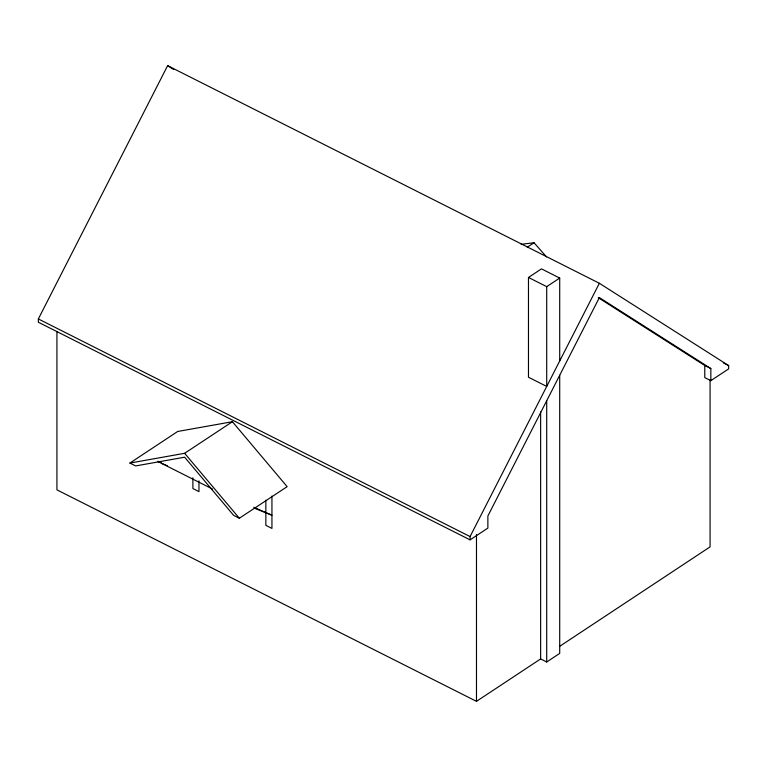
<?xml version="1.0" encoding="UTF-8"?>
<svg xmlns="http://www.w3.org/2000/svg" width="767" height="767" viewBox="0 0 767 767"><rect width="100%" height="100%" fill="white"/><g stroke="black" fill="none" stroke-linecap="round" stroke-linejoin="round"><path stroke-width="1.15" d="M710.846 380.653L710.846 368.553L599.363 297.577L487.87 515.999L487.87 528.099L470.075 539.863L38.35 322.245L38.35 318.947L167.637 65.655L599.363 283.272L728.65 365.581L728.65 368.879L710.846 380.653L704.768 377.585L704.768 365.495L598.298 297.711M470.075 539.863L470.075 536.574L599.363 283.272M129.901 463.067L177.685 431.476L232.411 421.716L287.136 486.652L239.352 518.243L233.647 515.366L184.626 457.199L135.615 465.943L129.901 463.067L184.626 453.307L232.411 421.716M527.265 247.204L534.024 242.727L546.535 256.907M559.709 278.066L546.708 286.657L546.708 386.424L528.473 377.23L528.473 277.462L541.464 268.872L559.709 278.066L559.709 360.969M56.921 331.354L56.921 489.854L476.48 701.345L540.63 658.93L540.63 411.984M559.603 646.38L710.079 546.881L710.079 380.029M540.63 658.93L546.708 661.998L559.709 653.398L559.709 375.264M521.215 244.337L534.024 242.727M157.916 461.293L161.195 462.616M161.808 463.479L167.273 465.684M253.733 507.275L271.94 515.232L254.452 508.185M723.31 362.896L728.65 365.581M704.768 365.495L710.846 368.553M528.473 277.462L546.708 286.657M38.35 318.947L470.075 536.574M157.753 461.437L212.526 489.049M167.637 65.655L173.697 69.509M184.626 453.307L239.352 518.243M546.708 400.729L546.708 661.998M476.48 534.503L476.48 701.345M271.94 496.057L271.94 528.415L265.852 525.347L265.852 500.189M198.969 480.851L198.969 491.637L192.891 488.569L192.891 477.783"/></g></svg>
